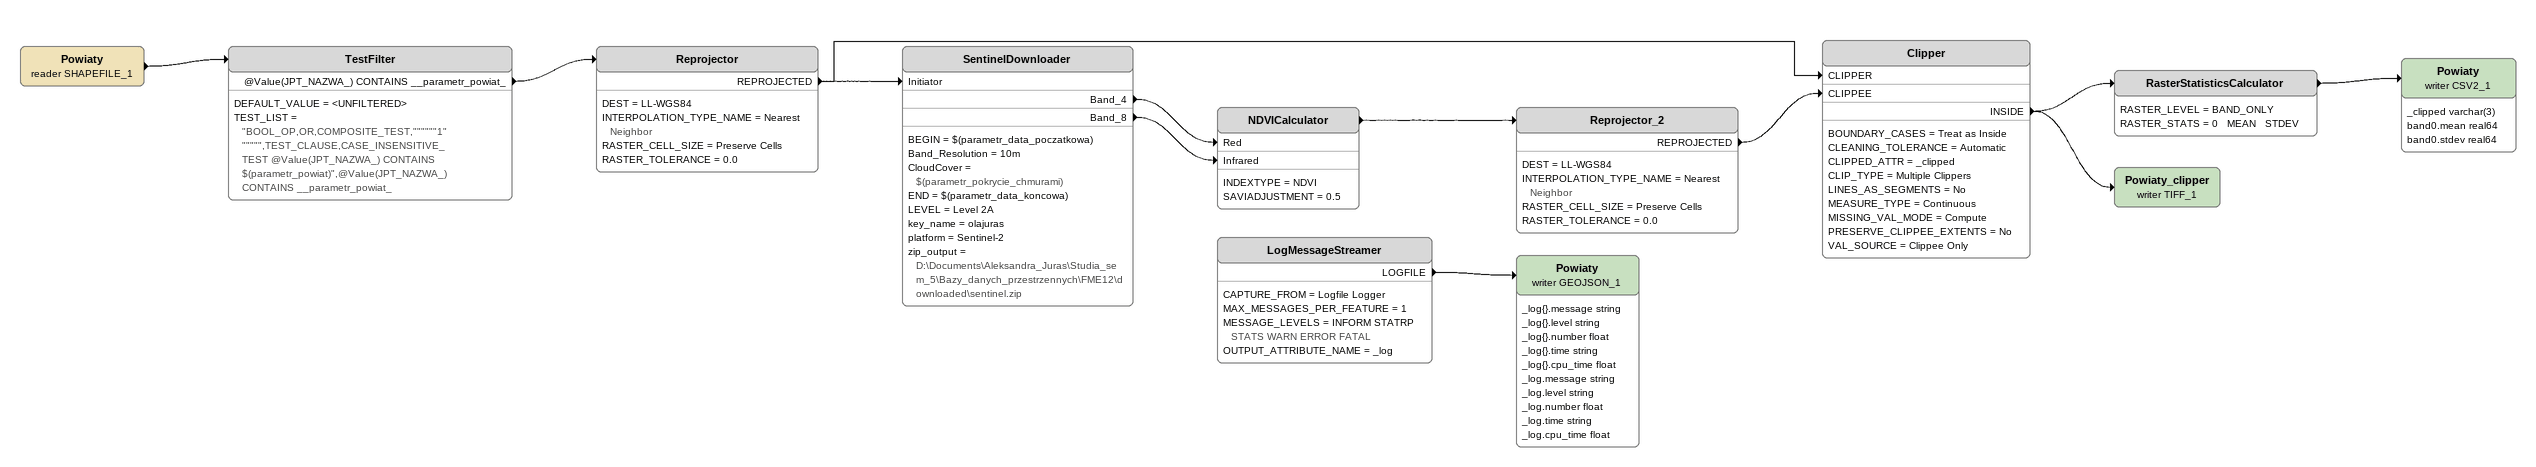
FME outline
Powiaty (reader SHAPEFILE_1)
    -> TestFilter
TestFilter
    DEFAULT_VALUE = <UNFILTERED>
    TEST_LIST = "BOOL_OP,OR,COMPOSITE_TEST,""""""1"""""",TEST_CLAUSE,CASE_INSENSITIVE_TEST @Value(JPT_NAZWA_) CONTAINS $(parametr_powiat)",@Value(JPT_NAZWA_) CONTAINS __parametr_powiat_
    @Value(JPT_NAZWA_) CONTAINS __parametr_powiat_ -> Reprojector
Reprojector
    DEST = LL-WGS84
    INTERPOLATION_TYPE_NAME = Nearest Neighbor
    RASTER_CELL_SIZE = Preserve Cells
    RASTER_TOLERANCE = 0.0
    REPROJECTED -> SentinelDownloader [Initiator]
    REPROJECTED -> Clipper [CLIPPER]
SentinelDownloader
    BEGIN = $(parametr_data_poczatkowa)
    Band_Resolution = 10m
    CloudCover = $(parametr_pokrycie_chmurami)
    END = $(parametr_data_koncowa)
    LEVEL = Level 2A
    key_name = olajuras
    platform = Sentinel-2
    zip_output = D:\Documents\Aleksandra_Juras\Studia_sem_5\Bazy_danych_przestrzennych\FME12\downloaded\sentinel.zip
    Band_4 -> NDVICalculator [Red]
    Band_8 -> NDVICalculator [Infrared]
NDVICalculator
    INDEXTYPE = NDVI
    SAVIADJUSTMENT = 0.5
    -> Reprojector_2
Reprojector_2
    DEST = LL-WGS84
    INTERPOLATION_TYPE_NAME = Nearest Neighbor
    RASTER_CELL_SIZE = Preserve Cells
    RASTER_TOLERANCE = 0.0
    REPROJECTED -> Clipper [CLIPPEE]
Clipper
    BOUNDARY_CASES = Treat as Inside
    CLEANING_TOLERANCE = Automatic
    CLIPPED_ATTR = _clipped
    CLIP_TYPE = Multiple Clippers
    LINES_AS_SEGMENTS = No
    MEASURE_TYPE = Continuous
    MISSING_VAL_MODE = Compute
    PRESERVE_CLIPPEE_EXTENTS = No
    VAL_SOURCE = Clippee Only
    INSIDE -> RasterStatisticsCalculator
    INSIDE -> Powiaty_clipper (writer TIFF_1)
RasterStatisticsCalculator
    RASTER_LEVEL = BAND_ONLY
    RASTER_STATS = 0   MEAN   STDEV
    -> Powiaty (writer CSV2_1)
Powiaty (writer CSV2_1)
    attributes: _clipped varchar(3), band0.mean real64, band0.stdev real64
Powiaty_clipper (writer TIFF_1)
LogMessageStreamer
    CAPTURE_FROM = Logfile Logger
    MAX_MESSAGES_PER_FEATURE = 1
    MESSAGE_LEVELS = INFORM STATRP STATS WARN ERROR FATAL
    OUTPUT_ATTRIBUTE_NAME = _log
    LOGFILE -> Powiaty (writer GEOJSON_1)
Powiaty (writer GEOJSON_1)
    attributes: _log{}.message string, _log{}.level string, _log{}.number float, _log{}.time string, _log{}.cpu_time float, _log.message string, _log.level string, _log.number float, _log.time string, _log.cpu_time float
